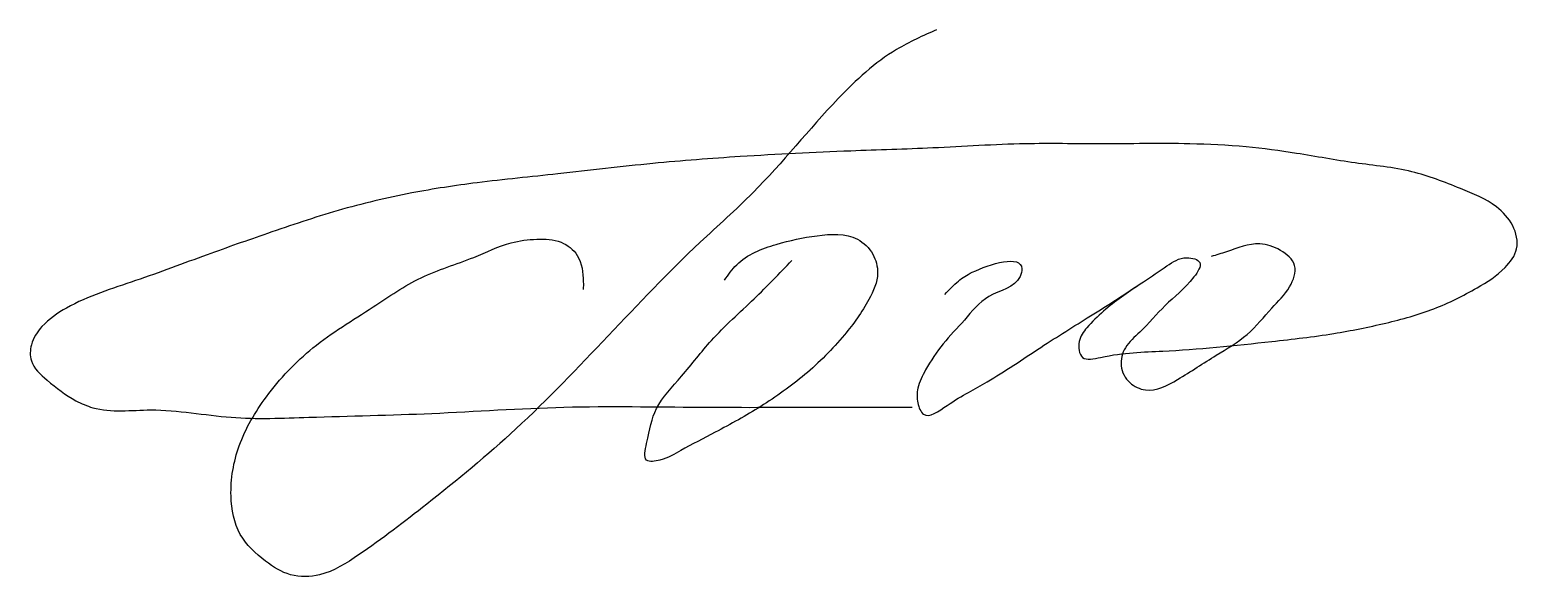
# Model space of a CAD drawing. Header units: millimetres. Extents: x 5.3 to 20.5, y 6.1 to 11.7.
import ezdxf

# ---------------------------------------------------------------- set-up
doc = ezdxf.new("R2010")
doc.units = ezdxf.units.MM
doc.layers.add('Подпись', color=5, linetype='Continuous')

msp = doc.modelspace()

# ---------------------------------------------------------------- linework, layer by layer
at = {"layer": 'Подпись', "lineweight": 25}
for points in [[(14.566, 11.705), (14.158, 11.504), (13.565, 11.004), (12.699, 10.048), (12.161, 9.542), (10.289, 7.643), (9.382, 6.877), (8.69, 6.361), (8.293, 6.159), (7.999, 6.159), (7.744, 6.297), (7.487, 6.569), (7.393, 6.959), (7.476, 7.47), (7.752, 7.969), (8.226, 8.468), (8.836, 8.884), (9.326, 9.182), (9.861, 9.389), (10.24, 9.537), (10.502, 9.573), (10.748, 9.542), (10.913, 9.408), (10.974, 9.139), (10.974, 9.063)], [(16.634, 9.116), (16.263, 8.842), (16.093, 8.672), (16.016, 8.532), (16.049, 8.371), (16.233, 8.371), (16.865, 8.435), (17.972, 8.533), (18.603, 8.614), (19.131, 8.72), (19.621, 8.866), (20.06, 9.079), (20.344, 9.285), (20.462, 9.477), (20.422, 9.71), (20.256, 9.903), (19.892, 10.089), (19.397, 10.26), (18.819, 10.35), (18.225, 10.447), (17.711, 10.513), (17.14, 10.544), (16.227, 10.544), (15.467, 10.544), (14.526, 10.502), (13.692, 10.471), (12.57, 10.414), (11.681, 10.344), (10.716, 10.238), (9.894, 10.148), (9.23, 10.044), (8.481, 9.865), (7.764, 9.632), (7.149, 9.415), (6.423, 9.152), (5.72, 8.873), (5.471, 8.684), (5.363, 8.498), (5.363, 8.336), (5.522, 8.14), (5.816, 7.93), (5.988, 7.859), (6.577, 7.836), (7.393, 7.761), (8.183, 7.761), (9.433, 7.801), (10.777, 7.864), (12.163, 7.864), (13.503, 7.864), (14.317, 7.864)], [(12.41, 9.157), (12.533, 9.314), (12.936, 9.521), (13.35, 9.609), (13.76, 9.574), (13.917, 9.42), (13.966, 9.231), (13.877, 8.959), (13.629, 8.601), (13.225, 8.195), (12.778, 7.872), (12.315, 7.609), (11.966, 7.423), (11.753, 7.325), (11.618, 7.325), (11.618, 7.496), (11.718, 7.849), (11.973, 8.18), (12.276, 8.543), (12.711, 8.968), (13.093, 9.356)], [(14.65, 9.012), (14.787, 9.148), (14.928, 9.237), (15.432, 9.273), (15.414, 9.195), (15.098, 8.991), (14.848, 8.751), (14.632, 8.51), (14.454, 8.243), (14.375, 8.057), (14.375, 7.907), (14.432, 7.792), (14.673, 7.882), (15.08, 8.122), (15.625, 8.473), (16.129, 8.792), (16.669, 9.14), (16.907, 9.301), (17.11, 9.385), (17.241, 9.335), (17.182, 9.19), (16.889, 8.898), (16.632, 8.629), (16.485, 8.469), (16.442, 8.284), (16.53, 8.114), (16.688, 8.04), (17.015, 8.146), (17.408, 8.393), (17.723, 8.605), (17.975, 8.872), (18.154, 9.089), (18.205, 9.306), (18.061, 9.46), (17.851, 9.526), (17.512, 9.445), (17.357, 9.398)]]:
    msp.add_spline(points, degree=3, dxfattribs=at)

doc.saveas('drawing.dxf')
